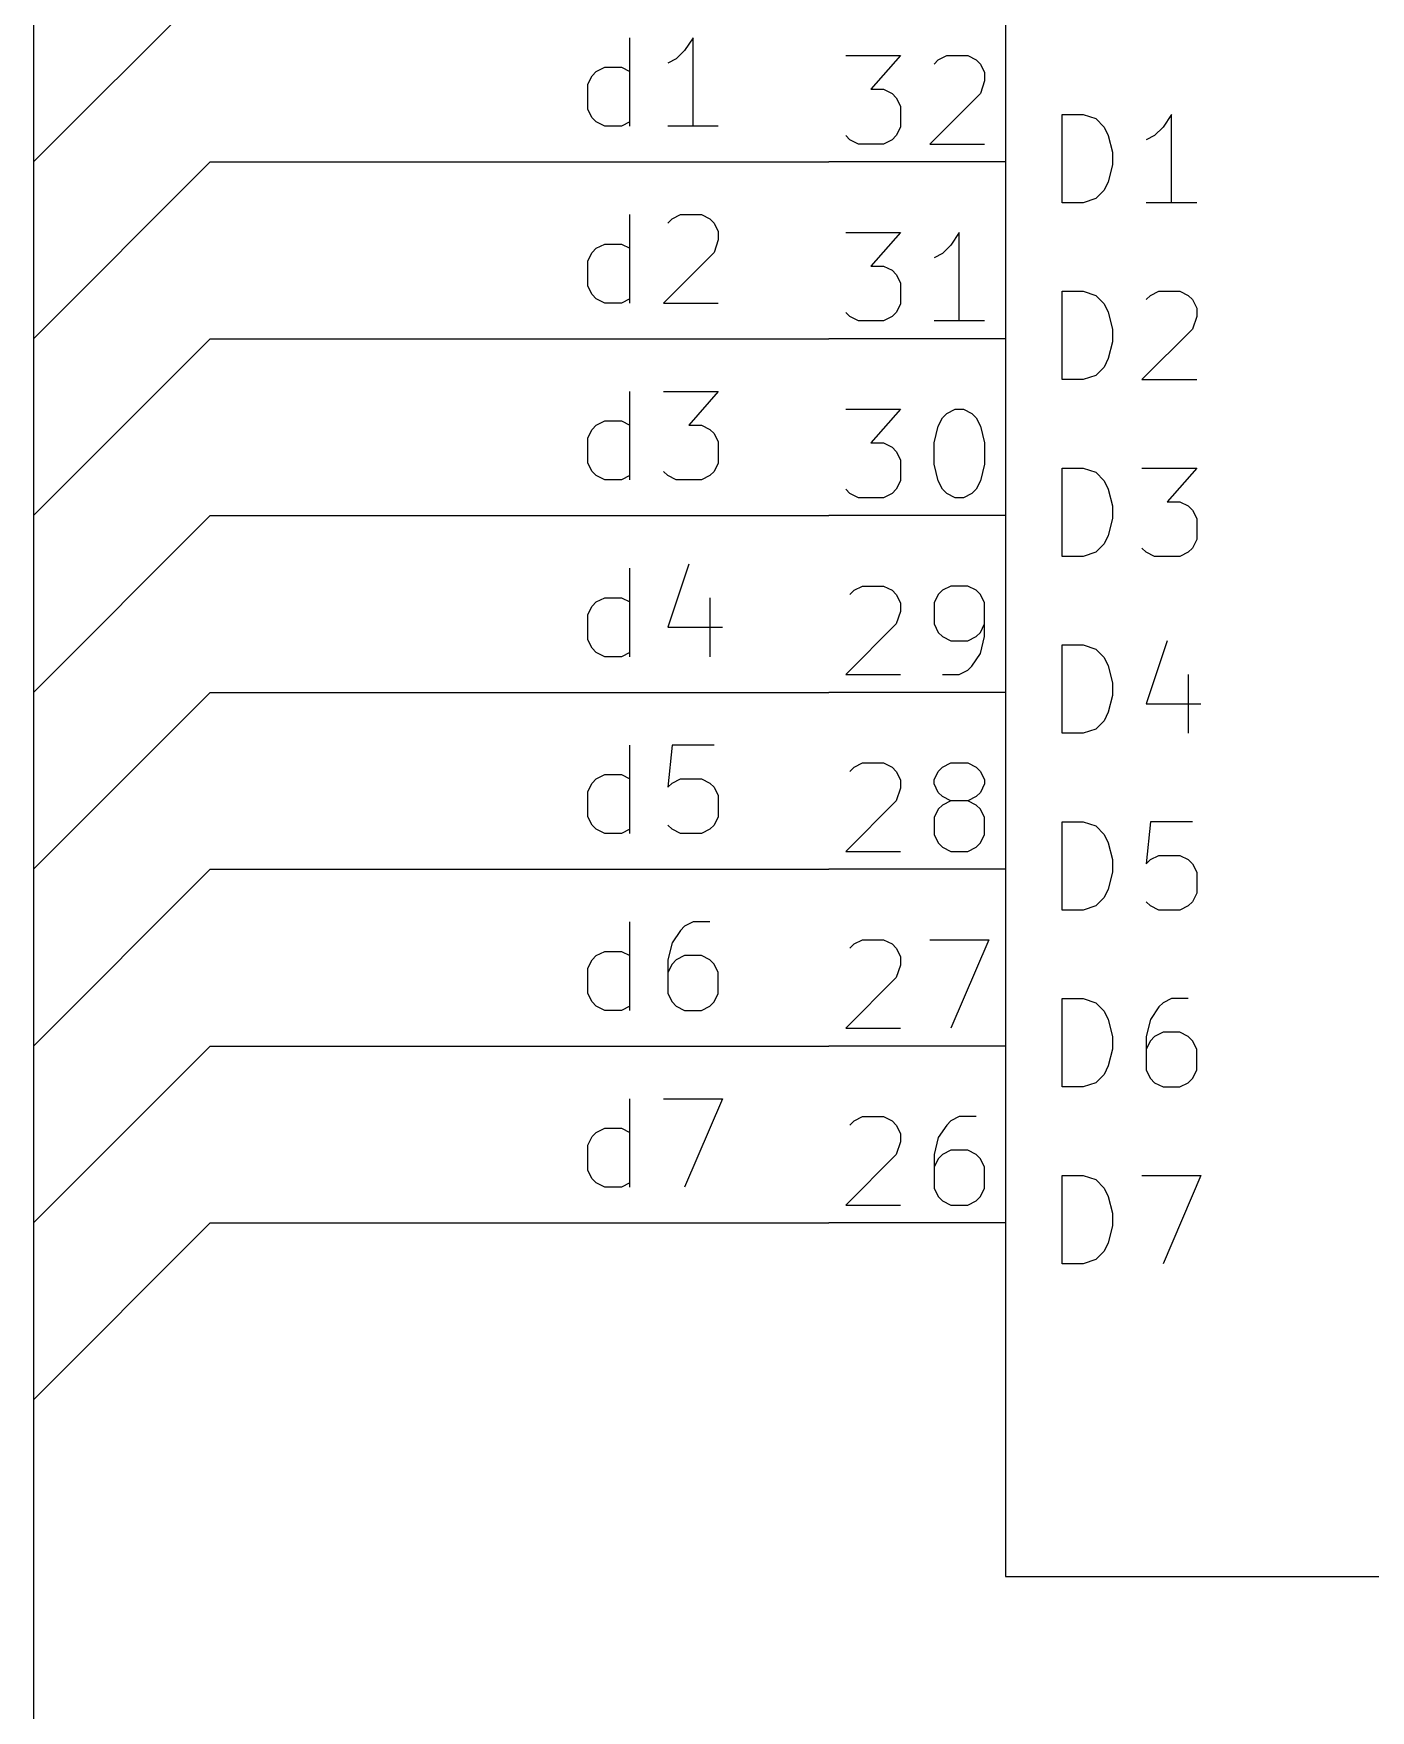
# Model space of a CAD drawing. Header units: millimetres. Extents: x 10 to 287, y -200 to -10.
# Drawn here: x 140.97 to 160.18, y -155.59 to -131.51 of the extents above; entities that cross this region are included whole.
import ezdxf

# ---------------------------------------------------------------- set-up
doc = ezdxf.new("R2010")
doc.units = ezdxf.units.MM
for name, color, linetype in [('BLUE', 174, 'CONTINUOUS'), ('GREENSIXTYFIVE', 129, 'CONTINUOUS'), ('LIGHTGREEN', 92, 'CONTINUOUS'), ('LIGHTRED', 12, 'CONTINUOUS'), ('RED', 14, 'CONTINUOUS'), ('REDSIX', 19, 'CONTINUOUS'), ('WHITE', 250, 'CONTINUOUS')]:
    doc.layers.add(name, color=color, linetype=linetype)

msp = doc.modelspace()

# ---------------------------------------------------------------- linework, layer by layer
at = {"layer": 'BLUE', "linetype": 'CONTINUOUS'}
msp.add_line((140.97, -50.8), (140.97, -189.23), dxfattribs=at)
at = {"layer": 'GREENSIXTYFIVE', "linetype": 'CONTINUOUS'}
for p, q in [((155.7503, -133.9375), (155.7503, -132.6675)), ((155.7503, -132.6675), (156.0527, -132.6675)), ((155.7503, -133.9375), (155.7503, -132.6675)), ((155.7503, -132.6675), (156.0527, -132.6675)), ((156.0527, -132.6675), (156.2341, -132.728)), ((156.0527, -132.6675), (156.2341, -132.728)), ((157.3227, -132.6675), (157.2018, -132.849)), ((157.3227, -132.6675), (157.2018, -132.849)), ((157.3227, -133.9375), (157.3227, -132.6675)), ((157.3227, -133.9375), (157.3227, -132.6675)), ((156.2341, -132.728), (156.3551, -132.849)), ((156.2341, -132.728), (156.3551, -132.849)), ((156.3551, -132.849), (156.4156, -132.9699)), ((156.3551, -132.849), (156.4156, -132.9699)), ((157.2018, -132.849), (157.0808, -132.9699)), ((157.2018, -132.849), (157.0808, -132.9699)), ((156.4156, -132.9699), (156.476, -133.2118)), ((156.4156, -132.9699), (156.476, -133.2118)), ((157.0808, -132.9699), (156.9599, -133.0304)), ((157.0808, -132.9699), (156.9599, -133.0304)), ((156.476, -133.3932), (156.4156, -133.6351)), ((156.476, -133.3932), (156.4156, -133.6351)), ((156.476, -133.2118), (156.476, -133.3932)), ((156.476, -133.2118), (156.476, -133.3932)), ((156.4156, -133.6351), (156.3551, -133.7561)), ((156.4156, -133.6351), (156.3551, -133.7561)), ((156.2341, -133.8771), (156.0527, -133.9375)), ((156.2341, -133.8771), (156.0527, -133.9375)), ((156.3551, -133.7561), (156.2341, -133.8771)), ((156.3551, -133.7561), (156.2341, -133.8771)), ((156.0527, -133.9375), (155.7503, -133.9375)), ((156.0527, -133.9375), (155.7503, -133.9375)), ((157.6856, -133.9375), (156.9599, -133.9375)), ((157.6856, -133.9375), (156.9599, -133.9375)), ((155.7503, -136.4775), (155.7503, -135.2075)), ((155.7503, -135.2075), (156.0527, -135.2075)), ((155.7503, -136.4775), (155.7503, -135.2075)), ((155.7503, -135.2075), (156.0527, -135.2075)), ((156.0527, -135.2075), (156.2341, -135.268)), ((156.0527, -135.2075), (156.2341, -135.268)), ((156.2341, -135.268), (156.3551, -135.389)), ((156.2341, -135.268), (156.3551, -135.389)), ((156.9599, -135.3285), (157.0203, -135.268)), ((156.9599, -135.3285), (157.0203, -135.268)), ((157.0203, -135.268), (157.1413, -135.2075)), ((157.0203, -135.268), (157.1413, -135.2075)), ((157.1413, -135.2075), (157.4437, -135.2075)), ((157.1413, -135.2075), (157.4437, -135.2075)), ((157.4437, -135.2075), (157.5646, -135.268)), ((157.4437, -135.2075), (157.5646, -135.268)), ((157.5646, -135.268), (157.6251, -135.3285)), ((157.5646, -135.268), (157.6251, -135.3285)), ((157.6251, -135.3285), (157.6856, -135.4494)), ((157.6251, -135.3285), (157.6856, -135.4494)), ((156.3551, -135.389), (156.4156, -135.5099)), ((156.3551, -135.389), (156.4156, -135.5099)), ((156.4156, -135.5099), (156.476, -135.7518)), ((156.4156, -135.5099), (156.476, -135.7518)), ((157.6856, -135.5704), (157.6251, -135.7518)), ((157.6856, -135.5704), (157.6251, -135.7518)), ((157.6856, -135.4494), (157.6856, -135.5704)), ((157.6856, -135.4494), (157.6856, -135.5704)), ((156.476, -135.7518), (156.476, -135.9332)), ((156.476, -135.7518), (156.476, -135.9332)), ((157.6251, -135.7518), (156.8994, -136.4775)), ((157.6251, -135.7518), (156.8994, -136.4775)), ((156.476, -135.9332), (156.4156, -136.1751)), ((156.476, -135.9332), (156.4156, -136.1751)), ((156.3551, -136.2961), (156.2341, -136.4171)), ((156.3551, -136.2961), (156.2341, -136.4171)), ((156.4156, -136.1751), (156.3551, -136.2961)), ((156.4156, -136.1751), (156.3551, -136.2961)), ((156.0527, -136.4775), (155.7503, -136.4775)), ((156.0527, -136.4775), (155.7503, -136.4775)), ((156.2341, -136.4171), (156.0527, -136.4775)), ((156.2341, -136.4171), (156.0527, -136.4775)), ((156.8994, -136.4775), (157.6856, -136.4775)), ((156.8994, -136.4775), (157.6856, -136.4775)), ((155.7503, -139.0175), (155.7503, -137.7475)), ((155.7503, -137.7475), (156.0527, -137.7475)), ((155.7503, -139.0175), (155.7503, -137.7475)), ((155.7503, -137.7475), (156.0527, -137.7475)), ((156.0527, -137.7475), (156.2341, -137.808)), ((156.0527, -137.7475), (156.2341, -137.808)), ((156.8994, -137.7475), (157.6856, -137.7475)), ((156.8994, -137.7475), (157.6856, -137.7475)), ((157.6856, -137.7475), (157.2622, -138.2313)), ((157.6856, -137.7475), (157.2622, -138.2313)), ((156.2341, -137.808), (156.3551, -137.929)), ((156.2341, -137.808), (156.3551, -137.929)), ((156.3551, -137.929), (156.4156, -138.0499)), ((156.3551, -137.929), (156.4156, -138.0499)), ((156.4156, -138.0499), (156.476, -138.2918)), ((156.4156, -138.0499), (156.476, -138.2918)), ((157.2622, -138.2313), (157.4437, -138.2313)), ((157.2622, -138.2313), (157.4437, -138.2313)), ((157.4437, -138.2313), (157.5646, -138.2918)), ((157.4437, -138.2313), (157.5646, -138.2918)), ((156.476, -138.4732), (156.4156, -138.7151)), ((156.476, -138.4732), (156.4156, -138.7151)), ((156.476, -138.2918), (156.476, -138.4732)), ((156.476, -138.2918), (156.476, -138.4732)), ((157.5646, -138.2918), (157.6251, -138.3523)), ((157.5646, -138.2918), (157.6251, -138.3523)), ((157.6251, -138.3523), (157.6856, -138.4732)), ((157.6251, -138.3523), (157.6856, -138.4732)), ((157.6856, -138.4732), (157.6856, -138.7756)), ((157.6856, -138.4732), (157.6856, -138.7756)), ((156.4156, -138.7151), (156.3551, -138.8361)), ((156.4156, -138.7151), (156.3551, -138.8361)), ((156.2341, -138.9571), (156.0527, -139.0175)), ((156.2341, -138.9571), (156.0527, -139.0175)), ((156.3551, -138.8361), (156.2341, -138.9571)), ((156.3551, -138.8361), (156.2341, -138.9571)), ((156.9599, -138.9571), (156.8994, -138.8966)), ((156.9599, -138.9571), (156.8994, -138.8966)), ((157.0808, -139.0175), (156.9599, -138.9571)), ((157.0808, -139.0175), (156.9599, -138.9571)), ((157.5646, -138.9571), (157.4437, -139.0175)), ((157.5646, -138.9571), (157.4437, -139.0175)), ((157.6251, -138.8966), (157.5646, -138.9571)), ((157.6251, -138.8966), (157.5646, -138.9571)), ((157.6856, -138.7756), (157.6251, -138.8966)), ((157.6856, -138.7756), (157.6251, -138.8966)), ((156.0527, -139.0175), (155.7503, -139.0175)), ((156.0527, -139.0175), (155.7503, -139.0175)), ((157.4437, -139.0175), (157.0808, -139.0175)), ((157.4437, -139.0175), (157.0808, -139.0175)), ((155.7503, -141.5575), (155.7503, -140.2875)), ((155.7503, -140.2875), (156.0527, -140.2875)), ((155.7503, -141.5575), (155.7503, -140.2875)), ((155.7503, -140.2875), (156.0527, -140.2875)), ((156.0527, -140.2875), (156.2341, -140.348)), ((156.0527, -140.2875), (156.2341, -140.348)), ((156.2341, -140.348), (156.3551, -140.469)), ((156.2341, -140.348), (156.3551, -140.469)), ((157.2622, -140.2271), (156.9599, -141.1342)), ((157.2622, -140.2271), (156.9599, -141.1342)), ((156.3551, -140.469), (156.4156, -140.5899)), ((156.3551, -140.469), (156.4156, -140.5899)), ((156.4156, -140.5899), (156.476, -140.8318)), ((156.4156, -140.5899), (156.476, -140.8318)), ((156.476, -140.8318), (156.476, -141.0132)), ((156.476, -140.8318), (156.476, -141.0132)), ((157.5646, -140.7109), (157.5646, -141.5575)), ((157.5646, -140.7109), (157.5646, -141.5575)), ((156.476, -141.0132), (156.4156, -141.2551)), ((156.476, -141.0132), (156.4156, -141.2551)), ((156.9599, -141.1342), (157.746, -141.1342)), ((156.9599, -141.1342), (157.746, -141.1342)), ((156.3551, -141.3761), (156.2341, -141.4971)), ((156.3551, -141.3761), (156.2341, -141.4971)), ((156.4156, -141.2551), (156.3551, -141.3761)), ((156.4156, -141.2551), (156.3551, -141.3761)), ((156.0527, -141.5575), (155.7503, -141.5575)), ((156.0527, -141.5575), (155.7503, -141.5575)), ((156.2341, -141.4971), (156.0527, -141.5575)), ((156.2341, -141.4971), (156.0527, -141.5575)), ((155.7503, -144.0975), (155.7503, -142.8275)), ((155.7503, -142.8275), (156.0527, -142.8275)), ((155.7503, -144.0975), (155.7503, -142.8275)), ((155.7503, -142.8275), (156.0527, -142.8275)), ((156.0527, -142.8275), (156.2341, -142.888)), ((156.0527, -142.8275), (156.2341, -142.888)), ((157.0203, -142.8275), (156.9599, -143.4323)), ((157.0203, -142.8275), (156.9599, -143.4323)), ((157.6251, -142.8275), (157.0203, -142.8275)), ((157.6251, -142.8275), (157.0203, -142.8275)), ((156.2341, -142.888), (156.3551, -143.009)), ((156.2341, -142.888), (156.3551, -143.009)), ((156.3551, -143.009), (156.4156, -143.1299)), ((156.3551, -143.009), (156.4156, -143.1299)), ((156.4156, -143.1299), (156.476, -143.3718)), ((156.4156, -143.1299), (156.476, -143.3718)), ((157.0203, -143.3718), (157.1413, -143.3113)), ((157.0203, -143.3718), (157.1413, -143.3113)), ((157.1413, -143.3113), (157.4437, -143.3113)), ((157.1413, -143.3113), (157.4437, -143.3113)), ((157.4437, -143.3113), (157.5646, -143.3718)), ((157.4437, -143.3113), (157.5646, -143.3718)), ((156.476, -143.5532), (156.4156, -143.7951)), ((156.476, -143.5532), (156.4156, -143.7951)), ((156.476, -143.3718), (156.476, -143.5532)), ((156.476, -143.3718), (156.476, -143.5532)), ((156.9599, -143.4323), (157.0203, -143.3718)), ((156.9599, -143.4323), (157.0203, -143.3718)), ((157.5646, -143.3718), (157.6251, -143.4323)), ((157.5646, -143.3718), (157.6251, -143.4323)), ((157.6251, -143.4323), (157.6856, -143.5532)), ((157.6251, -143.4323), (157.6856, -143.5532)), ((157.6856, -143.5532), (157.6856, -143.8556)), ((157.6856, -143.5532), (157.6856, -143.8556)), ((156.4156, -143.7951), (156.3551, -143.9161)), ((156.4156, -143.7951), (156.3551, -143.9161)), ((156.2341, -144.0371), (156.0527, -144.0975)), ((156.2341, -144.0371), (156.0527, -144.0975)), ((156.3551, -143.9161), (156.2341, -144.0371)), ((156.3551, -143.9161), (156.2341, -144.0371)), ((157.0203, -144.0371), (156.9599, -143.9766)), ((157.0203, -144.0371), (156.9599, -143.9766)), ((157.1413, -144.0975), (157.0203, -144.0371)), ((157.1413, -144.0975), (157.0203, -144.0371)), ((157.5646, -144.0371), (157.4437, -144.0975)), ((157.5646, -144.0371), (157.4437, -144.0975)), ((157.6251, -143.9766), (157.5646, -144.0371)), ((157.6251, -143.9766), (157.5646, -144.0371)), ((157.6856, -143.8556), (157.6251, -143.9766)), ((157.6856, -143.8556), (157.6251, -143.9766)), ((156.0527, -144.0975), (155.7503, -144.0975)), ((156.0527, -144.0975), (155.7503, -144.0975)), ((157.4437, -144.0975), (157.1413, -144.0975)), ((157.4437, -144.0975), (157.1413, -144.0975)), ((155.7503, -146.6375), (155.7503, -145.3675)), ((155.7503, -145.3675), (156.0527, -145.3675)), ((155.7503, -146.6375), (155.7503, -145.3675)), ((155.7503, -145.3675), (156.0527, -145.3675)), ((156.0527, -145.3675), (156.2341, -145.428)), ((156.0527, -145.3675), (156.2341, -145.428)), ((156.2341, -145.428), (156.3551, -145.549)), ((156.2341, -145.428), (156.3551, -145.549)), ((157.2018, -145.428), (157.1413, -145.4885)), ((157.2018, -145.428), (157.1413, -145.4885)), ((157.3227, -145.3675), (157.2018, -145.428)), ((157.3227, -145.3675), (157.2018, -145.428)), ((157.5646, -145.3675), (157.3227, -145.3675)), ((157.5646, -145.3675), (157.3227, -145.3675)), ((156.3551, -145.549), (156.4156, -145.6699)), ((156.3551, -145.549), (156.4156, -145.6699)), ((156.4156, -145.6699), (156.476, -145.9118)), ((156.4156, -145.6699), (156.476, -145.9118)), ((157.0203, -145.6699), (156.9599, -145.9118)), ((157.0203, -145.6699), (156.9599, -145.9118)), ((157.1413, -145.4885), (157.0203, -145.6699)), ((157.1413, -145.4885), (157.0203, -145.6699)), ((156.476, -145.9118), (156.476, -146.0932)), ((156.476, -145.9118), (156.476, -146.0932)), ((156.9599, -145.9118), (156.9599, -146.3956)), ((156.9599, -145.9118), (156.9599, -146.3956)), ((157.0808, -145.9118), (157.0203, -145.9723)), ((157.0808, -145.9118), (157.0203, -145.9723)), ((157.2018, -145.8513), (157.0808, -145.9118)), ((157.2018, -145.8513), (157.0808, -145.9118)), ((157.4437, -145.8513), (157.2018, -145.8513)), ((157.4437, -145.8513), (157.2018, -145.8513)), ((157.5646, -145.9118), (157.4437, -145.8513)), ((157.5646, -145.9118), (157.4437, -145.8513)), ((157.6251, -145.9723), (157.5646, -145.9118)), ((157.6251, -145.9723), (157.5646, -145.9118)), ((156.476, -146.0932), (156.4156, -146.3351)), ((156.476, -146.0932), (156.4156, -146.3351)), ((157.0203, -145.9723), (156.9599, -146.0932)), ((157.0203, -145.9723), (156.9599, -146.0932)), ((157.6856, -146.0932), (157.6251, -145.9723)), ((157.6856, -146.0932), (157.6251, -145.9723)), ((157.6856, -146.3956), (157.6856, -146.0932)), ((157.6856, -146.3956), (157.6856, -146.0932)), ((156.4156, -146.3351), (156.3551, -146.4561)), ((156.4156, -146.3351), (156.3551, -146.4561)), ((156.9599, -146.3956), (157.0203, -146.5166)), ((156.9599, -146.3956), (157.0203, -146.5166)), ((157.6251, -146.5166), (157.6856, -146.3956)), ((157.6251, -146.5166), (157.6856, -146.3956)), ((156.0527, -146.6375), (155.7503, -146.6375)), ((156.0527, -146.6375), (155.7503, -146.6375)), ((156.2341, -146.5771), (156.0527, -146.6375)), ((156.2341, -146.5771), (156.0527, -146.6375)), ((156.3551, -146.4561), (156.2341, -146.5771)), ((156.3551, -146.4561), (156.2341, -146.5771)), ((157.0203, -146.5166), (157.0808, -146.5771)), ((157.0203, -146.5166), (157.0808, -146.5771)), ((157.0808, -146.5771), (157.2018, -146.6375)), ((157.0808, -146.5771), (157.2018, -146.6375)), ((157.2018, -146.6375), (157.4437, -146.6375)), ((157.2018, -146.6375), (157.4437, -146.6375)), ((157.4437, -146.6375), (157.5646, -146.5771)), ((157.4437, -146.6375), (157.5646, -146.5771)), ((157.5646, -146.5771), (157.6251, -146.5166)), ((157.5646, -146.5771), (157.6251, -146.5166)), ((155.7503, -149.1775), (155.7503, -147.9075)), ((155.7503, -147.9075), (156.0527, -147.9075)), ((155.7503, -149.1775), (155.7503, -147.9075)), ((155.7503, -147.9075), (156.0527, -147.9075)), ((156.0527, -147.9075), (156.2341, -147.968)), ((156.0527, -147.9075), (156.2341, -147.968)), ((156.2341, -147.968), (156.3551, -148.089)), ((156.2341, -147.968), (156.3551, -148.089)), ((156.3551, -148.089), (156.4156, -148.2099)), ((156.3551, -148.089), (156.4156, -148.2099)), ((156.8994, -147.9075), (157.746, -147.9075)), ((156.8994, -147.9075), (157.746, -147.9075)), ((157.746, -147.9075), (157.2018, -149.1775)), ((157.746, -147.9075), (157.2018, -149.1775)), ((156.4156, -148.2099), (156.476, -148.4518)), ((156.4156, -148.2099), (156.476, -148.4518)), ((156.476, -148.4518), (156.476, -148.6332)), ((156.476, -148.4518), (156.476, -148.6332)), ((156.476, -148.6332), (156.4156, -148.8751)), ((156.476, -148.6332), (156.4156, -148.8751)), ((156.3551, -148.9961), (156.2341, -149.1171)), ((156.3551, -148.9961), (156.2341, -149.1171)), ((156.4156, -148.8751), (156.3551, -148.9961)), ((156.4156, -148.8751), (156.3551, -148.9961)), ((156.0527, -149.1775), (155.7503, -149.1775)), ((156.0527, -149.1775), (155.7503, -149.1775)), ((156.2341, -149.1171), (156.0527, -149.1775)), ((156.2341, -149.1171), (156.0527, -149.1775))]:
    msp.add_line(p, q, dxfattribs=at)
at = {"layer": 'LIGHTGREEN', "linetype": 'CONTINUOUS'}
for p, q in [((143.51, -130.81), (140.97, -133.35)), ((143.51, -133.35), (140.97, -135.89)), ((143.51, -133.35), (152.4, -133.35)), ((143.51, -135.89), (140.97, -138.43)), ((143.51, -135.89), (152.4, -135.89)), ((143.51, -138.43), (140.97, -140.97)), ((143.51, -138.43), (152.4, -138.43)), ((143.51, -140.97), (140.97, -143.51)), ((143.51, -140.97), (152.4, -140.97)), ((143.51, -143.51), (140.97, -146.05)), ((143.51, -143.51), (152.4, -143.51)), ((143.51, -146.05), (140.97, -148.59)), ((143.51, -146.05), (152.4, -146.05)), ((143.51, -148.59), (140.97, -151.13)), ((143.51, -148.59), (152.4, -148.59))]:
    msp.add_line(p, q, dxfattribs=at)
at = {"layer": 'LIGHTRED', "linetype": 'CONTINUOUS'}
for p, q in [((152.6419, -131.8229), (153.4281, -131.8229)), ((152.6419, -131.8229), (153.4281, -131.8229)), ((153.4281, -131.8229), (153.0047, -132.3067)), ((153.4281, -131.8229), (153.0047, -132.3067)), ((153.9119, -131.9439), (153.9723, -131.8834)), ((153.9119, -131.9439), (153.9723, -131.8834)), ((153.9723, -131.8834), (154.0933, -131.8229)), ((153.9723, -131.8834), (154.0933, -131.8229)), ((154.0933, -131.8229), (154.3957, -131.8229)), ((154.0933, -131.8229), (154.3957, -131.8229)), ((154.3957, -131.8229), (154.5166, -131.8834)), ((154.3957, -131.8229), (154.5166, -131.8834)), ((154.5166, -131.8834), (154.5771, -131.9439)), ((154.5166, -131.8834), (154.5771, -131.9439)), ((154.5771, -131.9439), (154.6376, -132.0648)), ((154.5771, -131.9439), (154.6376, -132.0648)), ((154.6376, -132.1858), (154.5771, -132.3672)), ((154.6376, -132.1858), (154.5771, -132.3672)), ((154.6376, -132.0648), (154.6376, -132.1858)), ((154.6376, -132.0648), (154.6376, -132.1858)), ((153.0047, -132.3067), (153.1862, -132.3067)), ((153.0047, -132.3067), (153.1862, -132.3067)), ((153.1862, -132.3067), (153.3071, -132.3672)), ((153.1862, -132.3067), (153.3071, -132.3672)), ((153.3071, -132.3672), (153.3676, -132.4277)), ((153.3071, -132.3672), (153.3676, -132.4277)), ((153.3676, -132.4277), (153.4281, -132.5486)), ((153.3676, -132.4277), (153.4281, -132.5486)), ((154.5771, -132.3672), (153.8514, -133.0929)), ((154.5771, -132.3672), (153.8514, -133.0929)), ((153.4281, -132.5486), (153.4281, -132.851)), ((153.4281, -132.5486), (153.4281, -132.851)), ((153.4281, -132.851), (153.3676, -132.972)), ((153.4281, -132.851), (153.3676, -132.972)), ((152.7024, -133.0325), (152.6419, -132.972)), ((152.7024, -133.0325), (152.6419, -132.972)), ((152.8233, -133.0929), (152.7024, -133.0325)), ((152.8233, -133.0929), (152.7024, -133.0325)), ((153.1862, -133.0929), (152.8233, -133.0929)), ((153.1862, -133.0929), (152.8233, -133.0929)), ((153.3071, -133.0325), (153.1862, -133.0929)), ((153.3071, -133.0325), (153.1862, -133.0929)), ((153.3676, -132.972), (153.3071, -133.0325)), ((153.3676, -132.972), (153.3071, -133.0325)), ((153.8514, -133.0929), (154.6376, -133.0929)), ((153.8514, -133.0929), (154.6376, -133.0929)), ((152.6419, -134.3629), (153.4281, -134.3629)), ((152.6419, -134.3629), (153.4281, -134.3629)), ((153.4281, -134.3629), (153.0047, -134.8467)), ((153.4281, -134.3629), (153.0047, -134.8467)), ((154.2747, -134.3629), (154.1538, -134.5444)), ((154.2747, -134.3629), (154.1538, -134.5444)), ((154.2747, -135.6329), (154.2747, -134.3629)), ((154.2747, -135.6329), (154.2747, -134.3629)), ((154.1538, -134.5444), (154.0328, -134.6653)), ((154.1538, -134.5444), (154.0328, -134.6653)), ((153.0047, -134.8467), (153.1862, -134.8467)), ((153.0047, -134.8467), (153.1862, -134.8467)), ((153.1862, -134.8467), (153.3071, -134.9072)), ((153.1862, -134.8467), (153.3071, -134.9072)), ((154.0328, -134.6653), (153.9119, -134.7258)), ((154.0328, -134.6653), (153.9119, -134.7258)), ((153.3071, -134.9072), (153.3676, -134.9677)), ((153.3071, -134.9072), (153.3676, -134.9677)), ((153.3676, -134.9677), (153.4281, -135.0886)), ((153.3676, -134.9677), (153.4281, -135.0886)), ((153.4281, -135.0886), (153.4281, -135.391)), ((153.4281, -135.0886), (153.4281, -135.391)), ((152.7024, -135.5725), (152.6419, -135.512)), ((152.7024, -135.5725), (152.6419, -135.512)), ((152.8233, -135.6329), (152.7024, -135.5725)), ((152.8233, -135.6329), (152.7024, -135.5725)), ((153.3071, -135.5725), (153.1862, -135.6329)), ((153.3071, -135.5725), (153.1862, -135.6329)), ((153.3676, -135.512), (153.3071, -135.5725)), ((153.3676, -135.512), (153.3071, -135.5725)), ((153.4281, -135.391), (153.3676, -135.512)), ((153.4281, -135.391), (153.3676, -135.512)), ((153.1862, -135.6329), (152.8233, -135.6329)), ((153.1862, -135.6329), (152.8233, -135.6329)), ((154.6376, -135.6329), (153.9119, -135.6329)), ((154.6376, -135.6329), (153.9119, -135.6329)), ((152.6419, -136.9029), (153.4281, -136.9029)), ((152.6419, -136.9029), (153.4281, -136.9029)), ((153.4281, -136.9029), (153.0047, -137.3867)), ((153.4281, -136.9029), (153.0047, -137.3867)), ((153.9723, -137.1448), (154.0328, -137.0239)), ((153.9723, -137.1448), (154.0328, -137.0239)), ((154.0328, -137.0239), (154.0933, -136.9634)), ((154.0328, -137.0239), (154.0933, -136.9634)), ((154.0933, -136.9634), (154.2142, -136.9029)), ((154.0933, -136.9634), (154.2142, -136.9029)), ((154.2142, -136.9029), (154.3352, -136.9029)), ((154.2142, -136.9029), (154.3352, -136.9029)), ((154.3352, -136.9029), (154.4561, -136.9634)), ((154.3352, -136.9029), (154.4561, -136.9634)), ((154.4561, -136.9634), (154.5166, -137.0239)), ((154.4561, -136.9634), (154.5166, -137.0239)), ((154.5166, -137.0239), (154.5771, -137.1448)), ((154.5166, -137.0239), (154.5771, -137.1448)), ((153.9119, -137.3867), (153.9723, -137.1448)), ((153.9119, -137.3867), (153.9723, -137.1448)), ((154.5771, -137.1448), (154.6376, -137.3867)), ((154.5771, -137.1448), (154.6376, -137.3867)), ((153.0047, -137.3867), (153.1862, -137.3867)), ((153.0047, -137.3867), (153.1862, -137.3867)), ((153.1862, -137.3867), (153.3071, -137.4472)), ((153.1862, -137.3867), (153.3071, -137.4472)), ((153.3071, -137.4472), (153.3676, -137.5077)), ((153.3071, -137.4472), (153.3676, -137.5077)), ((153.3676, -137.5077), (153.4281, -137.6286)), ((153.3676, -137.5077), (153.4281, -137.6286)), ((153.9119, -137.6891), (153.9119, -137.3867)), ((153.9119, -137.6891), (153.9119, -137.3867)), ((154.6376, -137.3867), (154.6376, -137.6891)), ((154.6376, -137.3867), (154.6376, -137.6891)), ((153.4281, -137.6286), (153.4281, -137.931)), ((153.4281, -137.6286), (153.4281, -137.931)), ((153.9723, -137.931), (153.9119, -137.6891)), ((153.9723, -137.931), (153.9119, -137.6891)), ((154.6376, -137.6891), (154.5771, -137.931)), ((154.6376, -137.6891), (154.5771, -137.931)), ((153.4281, -137.931), (153.3676, -138.052)), ((153.4281, -137.931), (153.3676, -138.052)), ((154.0328, -138.052), (153.9723, -137.931)), ((154.0328, -138.052), (153.9723, -137.931)), ((154.5771, -137.931), (154.5166, -138.052)), ((154.5771, -137.931), (154.5166, -138.052)), ((152.7024, -138.1125), (152.6419, -138.052)), ((152.7024, -138.1125), (152.6419, -138.052)), ((152.8233, -138.1729), (152.7024, -138.1125)), ((152.8233, -138.1729), (152.7024, -138.1125)), ((153.1862, -138.1729), (152.8233, -138.1729)), ((153.1862, -138.1729), (152.8233, -138.1729)), ((153.3071, -138.1125), (153.1862, -138.1729)), ((153.3071, -138.1125), (153.1862, -138.1729)), ((153.3676, -138.052), (153.3071, -138.1125)), ((153.3676, -138.052), (153.3071, -138.1125)), ((154.0933, -138.1125), (154.0328, -138.052)), ((154.0933, -138.1125), (154.0328, -138.052)), ((154.2142, -138.1729), (154.0933, -138.1125)), ((154.2142, -138.1729), (154.0933, -138.1125)), ((154.3352, -138.1729), (154.2142, -138.1729)), ((154.3352, -138.1729), (154.2142, -138.1729)), ((154.4561, -138.1125), (154.3352, -138.1729)), ((154.4561, -138.1125), (154.3352, -138.1729)), ((154.5166, -138.052), (154.4561, -138.1125)), ((154.5166, -138.052), (154.4561, -138.1125)), ((152.7628, -139.5034), (152.8838, -139.4429)), ((152.7628, -139.5034), (152.8838, -139.4429)), ((152.8838, -139.4429), (153.1862, -139.4429)), ((152.8838, -139.4429), (153.1862, -139.4429)), ((153.1862, -139.4429), (153.3071, -139.5034)), ((153.1862, -139.4429), (153.3071, -139.5034)), ((154.1538, -139.4429), (154.0328, -139.5034)), ((154.1538, -139.4429), (154.0328, -139.5034)), ((154.3957, -139.4429), (154.1538, -139.4429)), ((154.3957, -139.4429), (154.1538, -139.4429)), ((154.5166, -139.5034), (154.3957, -139.4429)), ((154.5166, -139.5034), (154.3957, -139.4429)), ((152.7024, -139.5639), (152.7628, -139.5034)), ((152.7024, -139.5639), (152.7628, -139.5034)), ((153.3071, -139.5034), (153.3676, -139.5639)), ((153.3071, -139.5034), (153.3676, -139.5639)), ((153.3676, -139.5639), (153.4281, -139.6848)), ((153.3676, -139.5639), (153.4281, -139.6848)), ((153.4281, -139.6848), (153.4281, -139.8058)), ((153.4281, -139.6848), (153.4281, -139.8058)), ((153.9723, -139.5639), (153.9119, -139.6848)), ((153.9723, -139.5639), (153.9119, -139.6848)), ((153.9119, -139.6848), (153.9119, -139.9872)), ((153.9119, -139.6848), (153.9119, -139.9872)), ((154.0328, -139.5034), (153.9723, -139.5639)), ((154.0328, -139.5034), (153.9723, -139.5639)), ((154.5771, -139.5639), (154.5166, -139.5034)), ((154.5771, -139.5639), (154.5166, -139.5034)), ((154.6376, -139.6848), (154.5771, -139.5639)), ((154.6376, -139.6848), (154.5771, -139.5639)), ((154.6376, -140.1686), (154.6376, -139.6848)), ((154.6376, -140.1686), (154.6376, -139.6848)), ((153.4281, -139.8058), (153.3676, -139.9872)), ((153.4281, -139.8058), (153.3676, -139.9872)), ((153.3676, -139.9872), (152.6419, -140.7129)), ((153.3676, -139.9872), (152.6419, -140.7129)), ((153.9119, -139.9872), (153.9723, -140.1082)), ((153.9119, -139.9872), (153.9723, -140.1082)), ((153.9723, -140.1082), (154.0328, -140.1686)), ((153.9723, -140.1082), (154.0328, -140.1686)), ((154.0328, -140.1686), (154.1538, -140.2291)), ((154.0328, -140.1686), (154.1538, -140.2291)), ((154.3957, -140.2291), (154.5166, -140.1686)), ((154.3957, -140.2291), (154.5166, -140.1686)), ((154.5166, -140.1686), (154.5771, -140.1082)), ((154.5166, -140.1686), (154.5771, -140.1082)), ((154.5771, -140.1082), (154.6376, -139.9872)), ((154.5771, -140.1082), (154.6376, -139.9872)), ((154.5771, -140.4105), (154.6376, -140.1686)), ((154.5771, -140.4105), (154.6376, -140.1686)), ((154.1538, -140.2291), (154.3957, -140.2291)), ((154.1538, -140.2291), (154.3957, -140.2291)), ((154.4561, -140.592), (154.5771, -140.4105)), ((154.4561, -140.592), (154.5771, -140.4105)), ((154.2747, -140.7129), (154.3957, -140.6525)), ((154.2747, -140.7129), (154.3957, -140.6525)), ((154.3957, -140.6525), (154.4561, -140.592)), ((154.3957, -140.6525), (154.4561, -140.592)), ((152.6419, -140.7129), (153.4281, -140.7129)), ((152.6419, -140.7129), (153.4281, -140.7129)), ((154.0328, -140.7129), (154.2747, -140.7129)), ((154.0328, -140.7129), (154.2747, -140.7129)), ((152.7024, -142.1039), (152.7628, -142.0434)), ((152.7024, -142.1039), (152.7628, -142.0434)), ((152.7628, -142.0434), (152.8838, -141.9829)), ((152.7628, -142.0434), (152.8838, -141.9829)), ((152.8838, -141.9829), (153.1862, -141.9829)), ((152.8838, -141.9829), (153.1862, -141.9829)), ((153.1862, -141.9829), (153.3071, -142.0434)), ((153.1862, -141.9829), (153.3071, -142.0434)), ((153.3071, -142.0434), (153.3676, -142.1039)), ((153.3071, -142.0434), (153.3676, -142.1039)), ((153.3676, -142.1039), (153.4281, -142.2248)), ((153.3676, -142.1039), (153.4281, -142.2248)), ((153.9119, -142.2248), (153.9723, -142.1039)), ((153.9119, -142.2248), (153.9723, -142.1039)), ((153.9723, -142.1039), (154.0328, -142.0434)), ((153.9723, -142.1039), (154.0328, -142.0434)), ((154.0328, -142.0434), (154.1538, -141.9829)), ((154.0328, -142.0434), (154.1538, -141.9829)), ((154.1538, -141.9829), (154.3957, -141.9829)), ((154.1538, -141.9829), (154.3957, -141.9829)), ((154.3957, -141.9829), (154.5166, -142.0434)), ((154.3957, -141.9829), (154.5166, -142.0434)), ((154.5166, -142.0434), (154.5771, -142.1039)), ((154.5166, -142.0434), (154.5771, -142.1039)), ((154.5771, -142.1039), (154.6376, -142.2248)), ((154.5771, -142.1039), (154.6376, -142.2248)), ((153.4281, -142.3458), (153.3676, -142.5272)), ((153.4281, -142.3458), (153.3676, -142.5272)), ((153.4281, -142.2248), (153.4281, -142.3458)), ((153.4281, -142.2248), (153.4281, -142.3458)), ((153.9119, -142.2853), (153.9119, -142.2248)), ((153.9119, -142.2853), (153.9119, -142.2248)), ((153.9723, -142.4063), (153.9119, -142.2853)), ((153.9723, -142.4063), (153.9119, -142.2853)), ((154.6376, -142.2853), (154.5771, -142.4063)), ((154.6376, -142.2853), (154.5771, -142.4063)), ((154.6376, -142.2248), (154.6376, -142.2853)), ((154.6376, -142.2248), (154.6376, -142.2853)), ((153.3676, -142.5272), (152.6419, -143.2529)), ((153.3676, -142.5272), (152.6419, -143.2529)), ((154.0328, -142.4667), (153.9723, -142.4063)), ((154.0328, -142.4667), (153.9723, -142.4063)), ((154.0328, -142.5877), (153.9723, -142.6482)), ((154.0328, -142.5877), (153.9723, -142.6482)), ((154.1538, -142.5272), (154.0328, -142.4667)), ((154.1538, -142.5272), (154.0328, -142.4667)), ((154.1538, -142.5272), (154.0328, -142.5877)), ((154.1538, -142.5272), (154.0328, -142.5877)), ((154.3957, -142.5272), (154.1538, -142.5272)), ((154.3957, -142.5272), (154.1538, -142.5272)), ((154.5166, -142.4667), (154.3957, -142.5272)), ((154.5166, -142.4667), (154.3957, -142.5272)), ((154.5166, -142.5877), (154.3957, -142.5272)), ((154.5166, -142.5877), (154.3957, -142.5272)), ((154.5771, -142.4063), (154.5166, -142.4667)), ((154.5771, -142.4063), (154.5166, -142.4667)), ((154.5771, -142.6482), (154.5166, -142.5877)), ((154.5771, -142.6482), (154.5166, -142.5877)), ((153.9723, -142.6482), (153.9119, -142.7691)), ((153.9723, -142.6482), (153.9119, -142.7691)), ((153.9119, -142.7691), (153.9119, -143.011)), ((153.9119, -142.7691), (153.9119, -143.011)), ((154.6376, -142.7691), (154.5771, -142.6482)), ((154.6376, -142.7691), (154.5771, -142.6482)), ((154.6376, -143.011), (154.6376, -142.7691)), ((154.6376, -143.011), (154.6376, -142.7691)), ((153.9119, -143.011), (153.9723, -143.132)), ((153.9119, -143.011), (153.9723, -143.132)), ((154.5771, -143.132), (154.6376, -143.011)), ((154.5771, -143.132), (154.6376, -143.011)), ((152.6419, -143.2529), (153.4281, -143.2529)), ((152.6419, -143.2529), (153.4281, -143.2529)), ((153.9723, -143.132), (154.0328, -143.1925)), ((153.9723, -143.132), (154.0328, -143.1925)), ((154.0328, -143.1925), (154.1538, -143.2529)), ((154.0328, -143.1925), (154.1538, -143.2529)), ((154.1538, -143.2529), (154.3957, -143.2529)), ((154.1538, -143.2529), (154.3957, -143.2529)), ((154.3957, -143.2529), (154.5166, -143.1925)), ((154.3957, -143.2529), (154.5166, -143.1925)), ((154.5166, -143.1925), (154.5771, -143.132)), ((154.5166, -143.1925), (154.5771, -143.132)), ((152.7628, -144.5834), (152.8838, -144.5229)), ((152.7628, -144.5834), (152.8838, -144.5229)), ((152.8838, -144.5229), (153.1862, -144.5229)), ((152.8838, -144.5229), (153.1862, -144.5229)), ((153.1862, -144.5229), (153.3071, -144.5834)), ((153.1862, -144.5229), (153.3071, -144.5834)), ((153.8514, -144.5229), (154.698, -144.5229)), ((153.8514, -144.5229), (154.698, -144.5229)), ((154.698, -144.5229), (154.1538, -145.7929)), ((154.698, -144.5229), (154.1538, -145.7929)), ((152.7024, -144.6439), (152.7628, -144.5834)), ((152.7024, -144.6439), (152.7628, -144.5834)), ((153.3071, -144.5834), (153.3676, -144.6439)), ((153.3071, -144.5834), (153.3676, -144.6439)), ((153.3676, -144.6439), (153.4281, -144.7648)), ((153.3676, -144.6439), (153.4281, -144.7648)), ((153.4281, -144.8858), (153.3676, -145.0672)), ((153.4281, -144.8858), (153.3676, -145.0672)), ((153.4281, -144.7648), (153.4281, -144.8858)), ((153.4281, -144.7648), (153.4281, -144.8858)), ((153.3676, -145.0672), (152.6419, -145.7929)), ((153.3676, -145.0672), (152.6419, -145.7929)), ((152.6419, -145.7929), (153.4281, -145.7929)), ((152.6419, -145.7929), (153.4281, -145.7929)), ((152.7024, -147.1839), (152.7628, -147.1234)), ((152.7024, -147.1839), (152.7628, -147.1234)), ((152.7628, -147.1234), (152.8838, -147.0629)), ((152.7628, -147.1234), (152.8838, -147.0629)), ((152.8838, -147.0629), (153.1862, -147.0629)), ((152.8838, -147.0629), (153.1862, -147.0629)), ((153.1862, -147.0629), (153.3071, -147.1234)), ((153.1862, -147.0629), (153.3071, -147.1234)), ((153.3071, -147.1234), (153.3676, -147.1839)), ((153.3071, -147.1234), (153.3676, -147.1839)), ((154.1538, -147.1234), (154.0933, -147.1839)), ((154.1538, -147.1234), (154.0933, -147.1839)), ((154.2747, -147.0629), (154.1538, -147.1234)), ((154.2747, -147.0629), (154.1538, -147.1234)), ((154.5166, -147.0629), (154.2747, -147.0629)), ((154.5166, -147.0629), (154.2747, -147.0629)), ((153.3676, -147.1839), (153.4281, -147.3048)), ((153.3676, -147.1839), (153.4281, -147.3048)), ((153.4281, -147.3048), (153.4281, -147.4258)), ((153.4281, -147.3048), (153.4281, -147.4258)), ((153.9723, -147.3653), (153.9119, -147.6072)), ((153.9723, -147.3653), (153.9119, -147.6072)), ((154.0933, -147.1839), (153.9723, -147.3653)), ((154.0933, -147.1839), (153.9723, -147.3653)), ((153.3676, -147.6072), (152.6419, -148.3329)), ((153.3676, -147.6072), (152.6419, -148.3329)), ((153.4281, -147.4258), (153.3676, -147.6072)), ((153.4281, -147.4258), (153.3676, -147.6072)), ((153.9119, -147.6072), (153.9119, -148.091)), ((153.9119, -147.6072), (153.9119, -148.091)), ((154.0328, -147.6072), (153.9723, -147.6677)), ((154.0328, -147.6072), (153.9723, -147.6677)), ((154.1538, -147.5467), (154.0328, -147.6072)), ((154.1538, -147.5467), (154.0328, -147.6072)), ((154.3957, -147.5467), (154.1538, -147.5467)), ((154.3957, -147.5467), (154.1538, -147.5467)), ((154.5166, -147.6072), (154.3957, -147.5467)), ((154.5166, -147.6072), (154.3957, -147.5467)), ((154.5771, -147.6677), (154.5166, -147.6072)), ((154.5771, -147.6677), (154.5166, -147.6072)), ((153.9723, -147.6677), (153.9119, -147.7886)), ((153.9723, -147.6677), (153.9119, -147.7886)), ((154.6376, -147.7886), (154.5771, -147.6677)), ((154.6376, -147.7886), (154.5771, -147.6677)), ((154.6376, -148.091), (154.6376, -147.7886)), ((154.6376, -148.091), (154.6376, -147.7886)), ((153.9119, -148.091), (153.9723, -148.212)), ((153.9119, -148.091), (153.9723, -148.212)), ((154.5771, -148.212), (154.6376, -148.091)), ((154.5771, -148.212), (154.6376, -148.091)), ((152.6419, -148.3329), (153.4281, -148.3329)), ((152.6419, -148.3329), (153.4281, -148.3329)), ((153.9723, -148.212), (154.0328, -148.2725)), ((153.9723, -148.212), (154.0328, -148.2725)), ((154.0328, -148.2725), (154.1538, -148.3329)), ((154.0328, -148.2725), (154.1538, -148.3329)), ((154.1538, -148.3329), (154.3957, -148.3329)), ((154.1538, -148.3329), (154.3957, -148.3329)), ((154.3957, -148.3329), (154.5166, -148.2725)), ((154.3957, -148.3329), (154.5166, -148.2725)), ((154.5166, -148.2725), (154.5771, -148.212)), ((154.5166, -148.2725), (154.5771, -148.212))]:
    msp.add_line(p, q, dxfattribs=at)
at = {"layer": 'RED', "linetype": 'CONTINUOUS'}
for p, q in [((154.94, -87.63), (154.94, -153.67)), ((154.94, -133.35), (152.4, -133.35)), ((154.94, -133.35), (152.4, -133.35)), ((154.94, -135.89), (152.4, -135.89)), ((154.94, -135.89), (152.4, -135.89)), ((154.94, -138.43), (152.4, -138.43)), ((154.94, -138.43), (152.4, -138.43)), ((154.94, -140.97), (152.4, -140.97)), ((154.94, -140.97), (152.4, -140.97)), ((154.94, -143.51), (152.4, -143.51)), ((154.94, -143.51), (152.4, -143.51)), ((154.94, -146.05), (152.4, -146.05)), ((154.94, -146.05), (152.4, -146.05)), ((154.94, -148.59), (152.4, -148.59)), ((154.94, -148.59), (152.4, -148.59)), ((154.94, -153.67), (170.18, -153.67))]:
    msp.add_line(p, q, dxfattribs=at)
at = {"layer": 'REDSIX', "linetype": 'CONTINUOUS'}
for p, q in [((149.541, -132.8369), (149.541, -131.5669)), ((150.3272, -131.7484), (150.2062, -131.8693)), ((150.4481, -131.5669), (150.3272, -131.7484)), ((150.4481, -132.8369), (150.4481, -131.5669)), ((149.0572, -132.0507), (149.1782, -131.9903)), ((149.1782, -131.9903), (149.4201, -131.9903)), ((149.4201, -131.9903), (149.541, -132.0507)), ((150.2062, -131.8693), (150.0853, -131.9298)), ((148.9363, -132.2322), (148.9967, -132.1112)), ((148.9363, -132.595), (148.9363, -132.2322)), ((148.9967, -132.1112), (149.0572, -132.0507)), ((148.9967, -132.716), (148.9363, -132.595)), ((149.0572, -132.7765), (148.9967, -132.716)), ((149.1782, -132.8369), (149.0572, -132.7765)), ((149.4201, -132.8369), (149.1782, -132.8369)), ((149.541, -132.7765), (149.4201, -132.8369)), ((150.811, -132.8369), (150.0853, -132.8369)), ((149.541, -135.3769), (149.541, -134.1069)), ((150.1457, -134.1674), (150.2667, -134.1069)), ((150.2667, -134.1069), (150.5691, -134.1069)), ((150.5691, -134.1069), (150.69, -134.1674)), ((150.0853, -134.2279), (150.1457, -134.1674)), ((150.69, -134.1674), (150.7505, -134.2279)), ((150.7505, -134.2279), (150.811, -134.3488)), ((150.811, -134.3488), (150.811, -134.4698)), ((148.9967, -134.6512), (149.0572, -134.5907)), ((149.0572, -134.5907), (149.1782, -134.5303)), ((149.1782, -134.5303), (149.4201, -134.5303)), ((149.4201, -134.5303), (149.541, -134.5907)), ((150.811, -134.4698), (150.7505, -134.6512)), ((148.9363, -134.7722), (148.9967, -134.6512)), ((148.9363, -135.135), (148.9363, -134.7722)), ((150.7505, -134.6512), (150.0248, -135.3769)), ((148.9967, -135.256), (148.9363, -135.135)), ((149.0572, -135.3165), (148.9967, -135.256)), ((149.1782, -135.3769), (149.0572, -135.3165)), ((149.541, -135.3165), (149.4201, -135.3769)), ((149.4201, -135.3769), (149.1782, -135.3769)), ((150.0248, -135.3769), (150.811, -135.3769)), ((149.541, -137.9169), (149.541, -136.6469)), ((150.0248, -136.6469), (150.811, -136.6469)), ((150.811, -136.6469), (150.3876, -137.1307)), ((148.9363, -137.3122), (148.9967, -137.1912)), ((148.9967, -137.1912), (149.0572, -137.1307)), ((149.0572, -137.1307), (149.1782, -137.0703)), ((149.1782, -137.0703), (149.4201, -137.0703)), ((149.4201, -137.0703), (149.541, -137.1307)), ((150.3876, -137.1307), (150.5691, -137.1307)), ((150.5691, -137.1307), (150.69, -137.1912)), ((150.69, -137.1912), (150.7505, -137.2517)), ((150.7505, -137.2517), (150.811, -137.3726)), ((148.9363, -137.675), (148.9363, -137.3122)), ((150.811, -137.3726), (150.811, -137.675)), ((148.9967, -137.796), (148.9363, -137.675)), ((150.811, -137.675), (150.7505, -137.796)), ((149.0572, -137.8565), (148.9967, -137.796)), ((149.1782, -137.9169), (149.0572, -137.8565)), ((149.4201, -137.9169), (149.1782, -137.9169)), ((149.541, -137.8565), (149.4201, -137.9169)), ((150.0853, -137.8565), (150.0248, -137.796)), ((150.2062, -137.9169), (150.0853, -137.8565)), ((150.5691, -137.9169), (150.2062, -137.9169)), ((150.69, -137.8565), (150.5691, -137.9169)), ((150.7505, -137.796), (150.69, -137.8565)), ((149.541, -140.4569), (149.541, -139.1869)), ((150.3876, -139.1265), (150.0853, -140.0336)), ((148.9967, -139.7312), (149.0572, -139.6707)), ((149.0572, -139.6707), (149.1782, -139.6103)), ((149.1782, -139.6103), (149.4201, -139.6103)), ((149.4201, -139.6103), (149.541, -139.6707)), ((150.69, -139.6103), (150.69, -140.4569)), ((148.9363, -139.8522), (148.9967, -139.7312)), ((148.9363, -140.215), (148.9363, -139.8522)), ((150.0853, -140.0336), (150.8714, -140.0336)), ((148.9967, -140.336), (148.9363, -140.215)), ((149.0572, -140.3965), (148.9967, -140.336)), ((149.1782, -140.4569), (149.0572, -140.3965)), ((149.541, -140.3965), (149.4201, -140.4569)), ((149.4201, -140.4569), (149.1782, -140.4569)), ((149.541, -142.9969), (149.541, -141.7269)), ((150.1457, -141.7269), (150.0853, -142.3317)), ((150.7505, -141.7269), (150.1457, -141.7269)), ((148.9363, -142.3922), (148.9967, -142.2712)), ((148.9967, -142.2712), (149.0572, -142.2107)), ((149.0572, -142.2107), (149.1782, -142.1503)), ((149.1782, -142.1503), (149.4201, -142.1503)), ((149.4201, -142.1503), (149.541, -142.2107)), ((150.0853, -142.3317), (150.1457, -142.2712)), ((150.1457, -142.2712), (150.2667, -142.2107)), ((150.2667, -142.2107), (150.5691, -142.2107)), ((150.5691, -142.2107), (150.69, -142.2712)), ((150.69, -142.2712), (150.7505, -142.3317)), ((150.7505, -142.3317), (150.811, -142.4526)), ((148.9363, -142.755), (148.9363, -142.3922)), ((150.811, -142.4526), (150.811, -142.755)), ((148.9967, -142.876), (148.9363, -142.755)), ((150.811, -142.755), (150.7505, -142.876)), ((149.0572, -142.9365), (148.9967, -142.876)), ((149.1782, -142.9969), (149.0572, -142.9365)), ((149.4201, -142.9969), (149.1782, -142.9969)), ((149.541, -142.9365), (149.4201, -142.9969)), ((150.1457, -142.9365), (150.0853, -142.876)), ((150.2667, -142.9969), (150.1457, -142.9365)), ((150.5691, -142.9969), (150.2667, -142.9969)), ((150.69, -142.9365), (150.5691, -142.9969)), ((150.7505, -142.876), (150.69, -142.9365)), ((149.541, -145.5369), (149.541, -144.2669)), ((150.4481, -144.2669), (150.3272, -144.3274)), ((150.69, -144.2669), (150.4481, -144.2669)), ((150.2667, -144.3879), (150.1457, -144.5693)), ((150.3272, -144.3274), (150.2667, -144.3879)), ((148.9967, -144.8112), (149.0572, -144.7507)), ((149.0572, -144.7507), (149.1782, -144.6903)), ((149.1782, -144.6903), (149.4201, -144.6903)), ((149.4201, -144.6903), (149.541, -144.7507)), ((150.1457, -144.5693), (150.0853, -144.8112)), ((150.3272, -144.7507), (150.2062, -144.8112)), ((150.5691, -144.7507), (150.3272, -144.7507)), ((150.69, -144.8112), (150.5691, -144.7507)), ((148.9363, -144.9322), (148.9967, -144.8112)), ((148.9363, -145.295), (148.9363, -144.9322)), ((150.0853, -144.8112), (150.0853, -145.295)), ((150.1457, -144.8717), (150.0853, -144.9926)), ((150.2062, -144.8112), (150.1457, -144.8717)), ((150.7505, -144.8717), (150.69, -144.8112)), ((150.811, -144.9926), (150.7505, -144.8717)), ((150.811, -145.295), (150.811, -144.9926)), ((148.9967, -145.416), (148.9363, -145.295)), ((149.0572, -145.4765), (148.9967, -145.416)), ((149.1782, -145.5369), (149.0572, -145.4765)), ((149.541, -145.4765), (149.4201, -145.5369)), ((150.0853, -145.295), (150.1457, -145.416)), ((150.1457, -145.416), (150.2062, -145.4765)), ((150.2062, -145.4765), (150.3272, -145.5369)), ((150.5691, -145.5369), (150.69, -145.4765)), ((150.69, -145.4765), (150.7505, -145.416)), ((150.7505, -145.416), (150.811, -145.295)), ((149.4201, -145.5369), (149.1782, -145.5369)), ((150.3272, -145.5369), (150.5691, -145.5369)), ((149.541, -148.0769), (149.541, -146.8069)), ((150.0248, -146.8069), (150.8714, -146.8069)), ((150.8714, -146.8069), (150.3272, -148.0769)), ((148.9363, -147.4722), (148.9967, -147.3512)), ((148.9967, -147.3512), (149.0572, -147.2907)), ((149.0572, -147.2907), (149.1782, -147.2303)), ((149.1782, -147.2303), (149.4201, -147.2303)), ((149.4201, -147.2303), (149.541, -147.2907)), ((148.9363, -147.835), (148.9363, -147.4722)), ((148.9967, -147.956), (148.9363, -147.835)), ((149.0572, -148.0165), (148.9967, -147.956)), ((149.1782, -148.0769), (149.0572, -148.0165)), ((149.4201, -148.0769), (149.1782, -148.0769)), ((149.541, -148.0165), (149.4201, -148.0769))]:
    msp.add_line(p, q, dxfattribs=at)
at = {"layer": 'WHITE', "linetype": 'CONTINUOUS'}
for p, q in [((154.94, -87.63), (154.94, -153.67)), ((154.94, -153.67), (170.18, -153.67))]:
    msp.add_line(p, q, dxfattribs=at)

doc.saveas('drawing.dxf')
